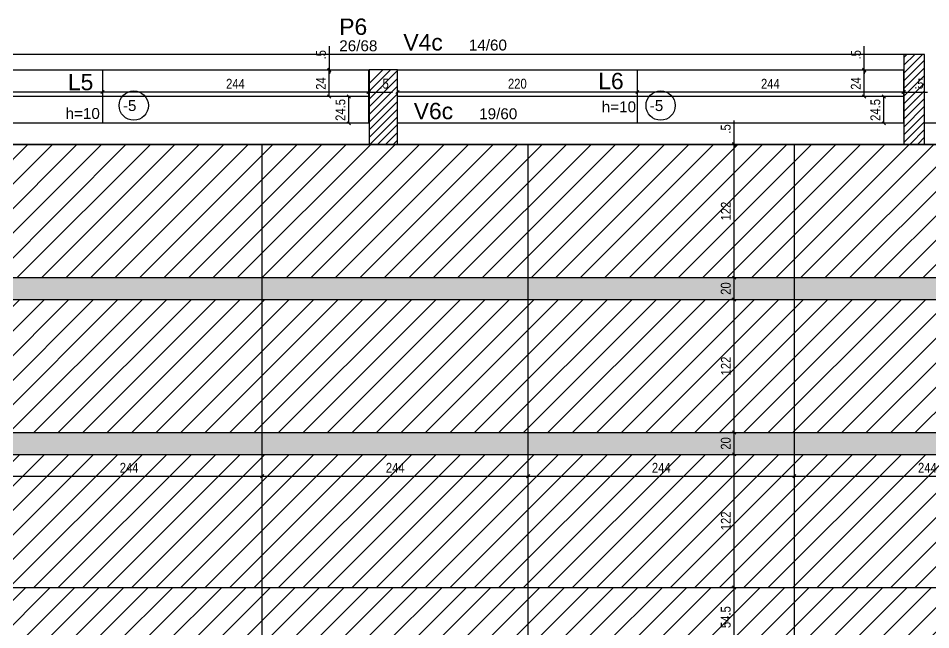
# Model space of a CAD drawing. Extents: x 2666 to 8994, y 352 to 3973.
# Drawn here: x 6703 to 7540, y 2465 to 3025 of the extents above; entities that cross this region are included whole.
import ezdxf

# ---------------------------------------------------------------- set-up
doc = ezdxf.new("R2010")
doc.units = 0
for name, color, linetype in [('3', 3, 'Continuous'), ('8', 8, 'Continuous'), ('COTA', 241, 'Continuous'), ('ES-VIGA', 3, 'Continuous'), ('L-D', 2, 'Continuous'), ('L-N', 4, 'Continuous'), ('P-D', 2, 'Continuous'), ('Painéis', 200, 'Continuous'), ('PIL-N', 4, 'Continuous'), ('Pilares', 5, 'Continuous'), ('VIG-D', 2, 'Continuous'), ('VIG-N', 4, 'Continuous')]:
    doc.layers.add(name, color=color, linetype=linetype)
doc.layers.add('Hachura', color=251, linetype='Continuous', lineweight=9)
doc.layers.add('REAPROVEITAMENTO', color=251, linetype='Continuous', lineweight=9)
doc.styles.add('COTA TECNICA-50', font='techl___.ttf', dxfattribs={"height": 9})
doc.styles.get("Standard").update_dxf_attribs({"font": 'arial.ttf'})
doc.dimstyles.new('COTA PAINEL-50', dxfattribs={"dimtxt": 9, "dimasz": 3, "dimexe": 3, "dimexo": 3, "dimgap": 3, "dimtad": 1, "dimdec": 1, "dimzin": 12, "dimdsep": 46, "dimtxsty": 'COTA TECNICA-50', "dimblk1": 'OBLIQUE', "dimblk2": 'OBLIQUE', "dimsah": 1, "dimcen": 0.9, "dimclrd": 4, "dimclre": 4, "dimclrt": 240, "dimadec": 1, "dimazin": 3, "dimtfac": 1, "dimtdec": 1, "dimtmove": 0, "dimatfit": 3, "dimfxl": 1, "dimtolj": 1, "dimtzin": 12, "dimarcsym": 0})
pattern_1 = [(45, (333.8, -11.191), (-11.22532, 11.22532), [])]

# ---------------------------------------------------------------- blocks, each defined once
blk = doc.blocks.new('_Oblique')
at = {"color": 0, "linetype": 'ByBlock', "lineweight": -2}
blk.add_line((-0.5, -0.5), (0.5, 0.5), dxfattribs=at)
blk = doc.blocks.new('*D146')
at = {"layer": 'COTA', "color": 4, "lineweight": -2, "transparency": 16777216}
for p, q in [((7357.95, 2503.53), (7356.47, 2503.53)), ((7359.47, 2449.03), (7359.47, 2503.53)), ((7361.98, 2449.03), (7362.47, 2449.03))]:
    blk.add_line(p, q, dxfattribs=at)
at = {"layer": 'Defpoints', "color": 0, "transparency": 16777216}
for p in [(7359.47, 2503.53), (7360.95, 2503.53), (7358.98, 2449.03)]:
    blk.add_point(p, dxfattribs=at)
at = {"layer": 'COTA', "color": 4, "lineweight": -2, "transparency": 16777216, "xscale": 3, "yscale": 3, "zscale": 3}
for p, rotation in [((7359.47, 2503.53), 90), ((7359.47, 2449.03), 270)]:
    blk.add_blockref('_Oblique', p, dxfattribs=dict(at, rotation=rotation))
at = {"layer": 'COTA', "color": 240, "transparency": 16777216, "insert": (7351.87, 2476.28), "char_height": 9, "attachment_point": 5, "rotation": 90, "style": 'COTA TECNICA-50'}
blk.add_mtext('\\A1;54.5', dxfattribs=at)
blk = doc.blocks.new('*D147')
at = {"layer": 'COTA', "color": 4, "lineweight": -2, "transparency": 16777216}
for p, q in [((7359.47, 2503.53), (7359.47, 2625.53)), ((7362.21, 2625.53), (7362.47, 2625.53)), ((7357.95, 2503.53), (7356.47, 2503.53))]:
    blk.add_line(p, q, dxfattribs=at)
at = {"layer": 'Defpoints', "color": 0, "transparency": 16777216}
for p in [(7359.21, 2625.53), (7359.47, 2625.53), (7360.95, 2503.53)]:
    blk.add_point(p, dxfattribs=at)
at = {"layer": 'COTA', "color": 4, "lineweight": -2, "transparency": 16777216, "xscale": 3, "yscale": 3, "zscale": 3}
for p, rotation in [((7359.47, 2625.53), 90), ((7359.47, 2503.53), 270)]:
    blk.add_blockref('_Oblique', p, dxfattribs=dict(at, rotation=rotation))
at = {"layer": 'COTA', "color": 240, "transparency": 16777216, "insert": (7351.91, 2564.53), "char_height": 9, "attachment_point": 5, "rotation": 90, "style": 'COTA TECNICA-50'}
blk.add_mtext('\\A1;122', dxfattribs=at)
blk = doc.blocks.new('*D148')
at = {"layer": 'COTA', "color": 4, "lineweight": -2, "transparency": 16777216}
for p, q in [((7356.91, 2645.53), (7356.47, 2645.53)), ((7359.47, 2625.53), (7359.47, 2645.53)), ((7362.21, 2625.53), (7362.47, 2625.53))]:
    blk.add_line(p, q, dxfattribs=at)
at = {"layer": 'Defpoints', "color": 0, "transparency": 16777216}
for p in [(7359.47, 2645.53), (7359.91, 2645.53), (7359.21, 2625.53)]:
    blk.add_point(p, dxfattribs=at)
at = {"layer": 'COTA', "color": 4, "lineweight": -2, "transparency": 16777216, "xscale": 3, "yscale": 3, "zscale": 3}
for p, rotation in [((7359.47, 2645.53), 90), ((7359.47, 2625.53), 270)]:
    blk.add_blockref('_Oblique', p, dxfattribs=dict(at, rotation=rotation))
at = {"layer": 'COTA', "color": 240, "transparency": 16777216, "insert": (7351.88, 2635.53), "char_height": 9, "attachment_point": 5, "rotation": 90, "style": 'COTA TECNICA-50'}
blk.add_mtext('\\A1;20', dxfattribs=at)
blk = doc.blocks.new('*D149')
at = {"layer": 'COTA', "color": 4, "lineweight": -2, "transparency": 16777216}
for p, q in [((7358.2, 2767.53), (7356.47, 2767.53)), ((7359.47, 2645.53), (7359.47, 2767.53)), ((7356.91, 2645.53), (7356.47, 2645.53))]:
    blk.add_line(p, q, dxfattribs=at)
at = {"layer": 'Defpoints', "color": 0, "transparency": 16777216}
for p in [(7359.47, 2767.53), (7361.2, 2767.53), (7359.91, 2645.53)]:
    blk.add_point(p, dxfattribs=at)
at = {"layer": 'COTA', "color": 4, "lineweight": -2, "transparency": 16777216, "xscale": 3, "yscale": 3, "zscale": 3}
for p, rotation in [((7359.47, 2767.53), 90), ((7359.47, 2645.53), 270)]:
    blk.add_blockref('_Oblique', p, dxfattribs=dict(at, rotation=rotation))
at = {"layer": 'COTA', "color": 240, "transparency": 16777216, "insert": (7351.91, 2706.53), "char_height": 9, "attachment_point": 5, "rotation": 90, "style": 'COTA TECNICA-50'}
blk.add_mtext('\\A1;122', dxfattribs=at)
blk = doc.blocks.new('*D150')
at = {"layer": 'COTA', "color": 4, "lineweight": -2, "transparency": 16777216}
for p, q in [((7359.15, 2787.53), (7362.47, 2787.53)), ((7359.47, 2767.53), (7359.47, 2787.53)), ((7358.2, 2767.53), (7356.47, 2767.53))]:
    blk.add_line(p, q, dxfattribs=at)
at = {"layer": 'Defpoints', "color": 0, "transparency": 16777216}
for p in [(7356.15, 2787.53), (7359.47, 2787.53), (7361.2, 2767.53)]:
    blk.add_point(p, dxfattribs=at)
at = {"layer": 'COTA', "color": 4, "lineweight": -2, "transparency": 16777216, "xscale": 3, "yscale": 3, "zscale": 3}
for p, rotation in [((7359.47, 2787.53), 90), ((7359.47, 2767.53), 270)]:
    blk.add_blockref('_Oblique', p, dxfattribs=dict(at, rotation=rotation))
at = {"layer": 'COTA', "color": 240, "transparency": 16777216, "insert": (7351.88, 2777.53), "char_height": 9, "attachment_point": 5, "rotation": 90, "style": 'COTA TECNICA-50'}
blk.add_mtext('\\A1;20', dxfattribs=at)
blk = doc.blocks.new('*D151')
at = {"layer": 'COTA', "color": 4, "lineweight": -2, "transparency": 16777216}
for p, q in [((7359.47, 2787.53), (7359.47, 2909.53)), ((7361.39, 2909.53), (7362.47, 2909.53)), ((7359.15, 2787.53), (7362.47, 2787.53))]:
    blk.add_line(p, q, dxfattribs=at)
at = {"layer": 'Defpoints', "color": 0, "transparency": 16777216}
for p in [(7358.39, 2909.53), (7359.47, 2909.53), (7356.15, 2787.53)]:
    blk.add_point(p, dxfattribs=at)
at = {"layer": 'COTA', "color": 4, "lineweight": -2, "transparency": 16777216, "xscale": 3, "yscale": 3, "zscale": 3}
for p, rotation in [((7359.47, 2909.53), 90), ((7359.47, 2787.53), 270)]:
    blk.add_blockref('_Oblique', p, dxfattribs=dict(at, rotation=rotation))
at = {"layer": 'COTA', "color": 240, "transparency": 16777216, "insert": (7351.91, 2848.53), "char_height": 9, "attachment_point": 5, "rotation": 90, "style": 'COTA TECNICA-50'}
blk.add_mtext('\\A1;122', dxfattribs=at)
blk = doc.blocks.new('*D163')
at = {"layer": 'COTA', "color": 4, "lineweight": -2, "transparency": 16777216}
blk.add_line((6682.71, 2605.65), (6926.71, 2605.65), dxfattribs=at)
at = {"layer": 'Defpoints', "color": 0, "transparency": 16777216}
for p in [(6682.71, 2605.65), (6926.71, 2605.65), (6926.71, 2605.65)]:
    blk.add_point(p, dxfattribs=at)
at = {"layer": 'COTA', "color": 4, "lineweight": -2, "transparency": 16777216, "xscale": 3, "yscale": 3, "zscale": 3, "rotation": 180}
blk.add_blockref('_Oblique', (6682.71, 2605.65), dxfattribs=at)
at = {"layer": 'COTA', "color": 4, "lineweight": -2, "transparency": 16777216, "xscale": 3, "yscale": 3, "zscale": 3}
blk.add_blockref('_Oblique', (6926.71, 2605.65), dxfattribs=at)
at = {"layer": 'COTA', "color": 240, "transparency": 16777216, "insert": (6804.71, 2613.21), "char_height": 9, "attachment_point": 5, "style": 'COTA TECNICA-50'}
blk.add_mtext('\\A1;244', dxfattribs=at)
blk = doc.blocks.new('*D164')
at = {"layer": 'COTA', "color": 4, "lineweight": -2, "transparency": 16777216}
blk.add_line((6926.71, 2605.65), (7170.71, 2605.65), dxfattribs=at)
at = {"layer": 'Defpoints', "color": 0, "transparency": 16777216}
for p in [(6926.71, 2605.65), (7170.71, 2605.65), (7170.71, 2605.65)]:
    blk.add_point(p, dxfattribs=at)
at = {"layer": 'COTA', "color": 4, "lineweight": -2, "transparency": 16777216, "xscale": 3, "yscale": 3, "zscale": 3, "rotation": 180}
blk.add_blockref('_Oblique', (6926.71, 2605.65), dxfattribs=at)
at = {"layer": 'COTA', "color": 4, "lineweight": -2, "transparency": 16777216, "xscale": 3, "yscale": 3, "zscale": 3}
blk.add_blockref('_Oblique', (7170.71, 2605.65), dxfattribs=at)
at = {"layer": 'COTA', "color": 240, "transparency": 16777216, "insert": (7048.71, 2613.21), "char_height": 9, "attachment_point": 5, "style": 'COTA TECNICA-50'}
blk.add_mtext('\\A1;244', dxfattribs=at)
blk = doc.blocks.new('*D165')
at = {"layer": 'COTA', "color": 4, "lineweight": -2, "transparency": 16777216}
blk.add_line((7170.71, 2605.65), (7414.71, 2605.65), dxfattribs=at)
at = {"layer": 'Defpoints', "color": 0, "transparency": 16777216}
for p in [(7170.71, 2605.65), (7414.71, 2605.65), (7414.71, 2605.65)]:
    blk.add_point(p, dxfattribs=at)
at = {"layer": 'COTA', "color": 4, "lineweight": -2, "transparency": 16777216, "xscale": 3, "yscale": 3, "zscale": 3, "rotation": 180}
blk.add_blockref('_Oblique', (7170.71, 2605.65), dxfattribs=at)
at = {"layer": 'COTA', "color": 4, "lineweight": -2, "transparency": 16777216, "xscale": 3, "yscale": 3, "zscale": 3}
blk.add_blockref('_Oblique', (7414.71, 2605.65), dxfattribs=at)
at = {"layer": 'COTA', "color": 240, "transparency": 16777216, "insert": (7292.71, 2613.21), "char_height": 9, "attachment_point": 5, "style": 'COTA TECNICA-50'}
blk.add_mtext('\\A1;244', dxfattribs=at)
blk = doc.blocks.new('*D166')
at = {"layer": 'COTA', "color": 4, "lineweight": -2, "transparency": 16777216}
blk.add_line((7414.71, 2605.65), (7658.71, 2605.65), dxfattribs=at)
at = {"layer": 'Defpoints', "color": 0, "transparency": 16777216}
for p in [(7414.71, 2605.65), (7658.71, 2605.65), (7658.71, 2605.65)]:
    blk.add_point(p, dxfattribs=at)
at = {"layer": 'COTA', "color": 4, "lineweight": -2, "transparency": 16777216, "xscale": 3, "yscale": 3, "zscale": 3, "rotation": 180}
blk.add_blockref('_Oblique', (7414.71, 2605.65), dxfattribs=at)
at = {"layer": 'COTA', "color": 4, "lineweight": -2, "transparency": 16777216, "xscale": 3, "yscale": 3, "zscale": 3}
blk.add_blockref('_Oblique', (7658.71, 2605.65), dxfattribs=at)
at = {"layer": 'COTA', "color": 240, "transparency": 16777216, "insert": (7536.71, 2613.21), "char_height": 9, "attachment_point": 5, "style": 'COTA TECNICA-50'}
blk.add_mtext('\\A1;244', dxfattribs=at)
blk = doc.blocks.new('*D110')
at = {"layer": 'COTA', "color": 4, "lineweight": -2, "transparency": 16777216}
for p, q in [((7359.47, 2910.03), (7359.47, 2931.63)), ((7359.47, 2909.53), (7359.47, 2910.03)), ((7359.47, 2909.53), (7359.47, 2906.53))]:
    blk.add_line(p, q, dxfattribs=at)
at = {"layer": 'Defpoints', "color": 0, "transparency": 16777216}
for p in [(7359.47, 2910.03), (7359.47, 2910.03), (7359.47, 2909.53)]:
    blk.add_point(p, dxfattribs=at)
at = {"layer": 'COTA', "color": 4, "lineweight": -2, "transparency": 16777216, "xscale": 3, "yscale": 3, "zscale": 3}
for p, rotation in [((7359.47, 2910.03), 270), ((7359.47, 2909.53), 90)]:
    blk.add_blockref('_Oblique', p, dxfattribs=dict(at, rotation=rotation))
at = {"layer": 'COTA', "color": 240, "transparency": 16777216, "insert": (7351.87, 2923.83), "char_height": 9, "attachment_point": 5, "rotation": 90, "style": 'COTA TECNICA-50'}
blk.add_mtext('\\A1;.5', dxfattribs=at)
blk = doc.blocks.new('*D25')
at = {"layer": 'COTA', "color": 4, "lineweight": -2, "transparency": 16777216}
blk.add_line((7496.66, 2929.03), (7496.66, 2953.53), dxfattribs=at)
at = {"layer": 'Defpoints', "color": 0, "transparency": 16777216}
for p in [(7496.66, 2953.53), (7496.66, 2953.53), (7496.66, 2929.03)]:
    blk.add_point(p, dxfattribs=at)
at = {"layer": 'COTA', "color": 4, "lineweight": -2, "transparency": 16777216, "xscale": 3, "yscale": 3, "zscale": 3}
for p, rotation in [((7496.66, 2953.53), 90), ((7496.66, 2929.03), 270)]:
    blk.add_blockref('_Oblique', p, dxfattribs=dict(at, rotation=rotation))
at = {"layer": 'COTA', "color": 240, "transparency": 16777216, "insert": (7489.06, 2941.28), "char_height": 9, "attachment_point": 5, "rotation": 90, "style": 'COTA TECNICA-50'}
blk.add_mtext('\\A1;24.5', dxfattribs=at)
blk = doc.blocks.new('*D26')
at = {"layer": 'COTA', "color": 4, "lineweight": -2, "transparency": 16777216}
blk.add_line((7478.65, 2953.53), (7478.65, 2977.53), dxfattribs=at)
at = {"layer": 'Defpoints', "color": 0, "transparency": 16777216}
for p in [(7478.65, 2977.53), (7478.65, 2977.53), (7478.65, 2953.53)]:
    blk.add_point(p, dxfattribs=at)
at = {"layer": 'COTA', "color": 4, "lineweight": -2, "transparency": 16777216, "xscale": 3, "yscale": 3, "zscale": 3}
for p, rotation in [((7478.65, 2977.53), 90), ((7478.65, 2953.53), 270)]:
    blk.add_blockref('_Oblique', p, dxfattribs=dict(at, rotation=rotation))
at = {"layer": 'COTA', "color": 240, "transparency": 16777216, "insert": (7471.09, 2965.53), "char_height": 9, "attachment_point": 5, "rotation": 90, "style": 'COTA TECNICA-50'}
blk.add_mtext('\\A1;24', dxfattribs=at)
blk = doc.blocks.new('*D27')
at = {"layer": 'COTA', "color": 4, "lineweight": -2, "transparency": 16777216}
for p, q in [((7478.84, 2978.03), (7478.84, 2999.62)), ((7478.84, 2977.53), (7478.84, 2978.03)), ((7478.84, 2977.53), (7478.84, 2974.53))]:
    blk.add_line(p, q, dxfattribs=at)
at = {"layer": 'Defpoints', "color": 0, "transparency": 16777216}
for p in [(7478.84, 2978.03), (7478.84, 2978.03), (7478.84, 2977.53)]:
    blk.add_point(p, dxfattribs=at)
at = {"layer": 'COTA', "color": 4, "lineweight": -2, "transparency": 16777216, "xscale": 3, "yscale": 3, "zscale": 3}
for p, rotation in [((7478.84, 2978.03), 270), ((7478.84, 2977.53), 90)]:
    blk.add_blockref('_Oblique', p, dxfattribs=dict(at, rotation=rotation))
at = {"layer": 'COTA', "color": 240, "transparency": 16777216, "insert": (7471.24, 2991.83), "char_height": 9, "attachment_point": 5, "rotation": 90, "style": 'COTA TECNICA-50'}
blk.add_mtext('\\A1;.5', dxfattribs=at)
blk = doc.blocks.new('*D189')
at = {"layer": 'COTA', "color": 4, "lineweight": -2, "transparency": 16777216}
for p, q in [((7514.72, 2957.72), (7511.72, 2957.72)), ((7514.72, 2957.72), (7515.22, 2957.72)), ((7514.72, 2954.93), (7514.72, 2954.72)), ((7515.22, 2957.72), (7536.81, 2957.72)), ((7515.22, 2954.93), (7515.22, 2954.72))]:
    blk.add_line(p, q, dxfattribs=at)
at = {"layer": 'Defpoints', "color": 0, "transparency": 16777216}
for p in [(7514.72, 2957.93), (7515.22, 2957.93), (7515.22, 2957.72)]:
    blk.add_point(p, dxfattribs=at)
at = {"layer": 'COTA', "color": 4, "lineweight": -2, "transparency": 16777216, "xscale": 3, "yscale": 3, "zscale": 3}
blk.add_blockref('_Oblique', (7514.72, 2957.72), dxfattribs=at)
at = {"layer": 'COTA', "color": 4, "lineweight": -2, "transparency": 16777216, "xscale": 3, "yscale": 3, "zscale": 3, "rotation": 180}
blk.add_blockref('_Oblique', (7515.22, 2957.72), dxfattribs=at)
at = {"layer": 'COTA', "color": 240, "transparency": 16777216, "insert": (7529.02, 2965.32), "char_height": 9, "attachment_point": 5, "style": 'COTA TECNICA-50'}
blk.add_mtext('\\A1;.5', dxfattribs=at)
blk = doc.blocks.new('*D190')
at = {"layer": 'COTA', "color": 4, "lineweight": -2, "transparency": 16777216}
blk.add_line((7514.72, 2957.72), (7270.72, 2957.72), dxfattribs=at)
at = {"layer": 'Defpoints', "color": 0, "transparency": 16777216}
for p in [(7270.72, 2957.72), (7270.72, 2957.72), (7514.72, 2957.72)]:
    blk.add_point(p, dxfattribs=at)
at = {"layer": 'COTA', "color": 4, "lineweight": -2, "transparency": 16777216, "xscale": 3, "yscale": 3, "zscale": 3, "rotation": 180}
blk.add_blockref('_Oblique', (7270.72, 2957.72), dxfattribs=at)
at = {"layer": 'COTA', "color": 4, "lineweight": -2, "transparency": 16777216, "xscale": 3, "yscale": 3, "zscale": 3}
blk.add_blockref('_Oblique', (7514.72, 2957.72), dxfattribs=at)
at = {"layer": 'COTA', "color": 240, "transparency": 16777216, "insert": (7392.72, 2965.28), "char_height": 9, "attachment_point": 5, "style": 'COTA TECNICA-50'}
blk.add_mtext('\\A1;244', dxfattribs=at)
blk = doc.blocks.new('*D28')
at = {"layer": 'COTA', "color": 4, "lineweight": -2, "transparency": 16777216}
blk.add_line((7270.72, 2957.72), (7050.71, 2957.72), dxfattribs=at)
at = {"layer": 'Defpoints', "color": 0, "transparency": 16777216}
for p in [(7050.71, 2957.72), (7050.71, 2957.72), (7270.72, 2957.72)]:
    blk.add_point(p, dxfattribs=at)
at = {"layer": 'COTA', "color": 4, "lineweight": -2, "transparency": 16777216, "xscale": 3, "yscale": 3, "zscale": 3, "rotation": 180}
blk.add_blockref('_Oblique', (7050.71, 2957.72), dxfattribs=at)
at = {"layer": 'COTA', "color": 4, "lineweight": -2, "transparency": 16777216, "xscale": 3, "yscale": 3, "zscale": 3}
blk.add_blockref('_Oblique', (7270.72, 2957.72), dxfattribs=at)
at = {"layer": 'COTA', "color": 240, "transparency": 16777216, "insert": (7160.72, 2965.31), "char_height": 9, "attachment_point": 5, "style": 'COTA TECNICA-50'}
blk.add_mtext('\\A1;220', dxfattribs=at)
blk = doc.blocks.new('*D29')
at = {"layer": 'COTA', "color": 4, "lineweight": -2, "transparency": 16777216}
blk.add_line((7006.16, 2929.03), (7006.16, 2953.53), dxfattribs=at)
at = {"layer": 'Defpoints', "color": 0, "transparency": 16777216}
for p in [(7006.16, 2953.53), (7006.16, 2953.53), (7006.16, 2929.03)]:
    blk.add_point(p, dxfattribs=at)
at = {"layer": 'COTA', "color": 4, "lineweight": -2, "transparency": 16777216, "xscale": 3, "yscale": 3, "zscale": 3}
for p, rotation in [((7006.16, 2953.53), 90), ((7006.16, 2929.03), 270)]:
    blk.add_blockref('_Oblique', p, dxfattribs=dict(at, rotation=rotation))
at = {"layer": 'COTA', "color": 240, "transparency": 16777216, "insert": (6998.56, 2941.28), "char_height": 9, "attachment_point": 5, "rotation": 90, "style": 'COTA TECNICA-50'}
blk.add_mtext('\\A1;24.5', dxfattribs=at)
blk = doc.blocks.new('*D30')
at = {"layer": 'COTA', "color": 4, "lineweight": -2, "transparency": 16777216}
blk.add_line((6988.15, 2953.53), (6988.15, 2977.53), dxfattribs=at)
at = {"layer": 'Defpoints', "color": 0, "transparency": 16777216}
for p in [(6988.15, 2977.53), (6988.15, 2977.53), (6988.15, 2953.53)]:
    blk.add_point(p, dxfattribs=at)
at = {"layer": 'COTA', "color": 4, "lineweight": -2, "transparency": 16777216, "xscale": 3, "yscale": 3, "zscale": 3}
for p, rotation in [((6988.15, 2977.53), 90), ((6988.15, 2953.53), 270)]:
    blk.add_blockref('_Oblique', p, dxfattribs=dict(at, rotation=rotation))
at = {"layer": 'COTA', "color": 240, "transparency": 16777216, "insert": (6980.58, 2965.53), "char_height": 9, "attachment_point": 5, "rotation": 90, "style": 'COTA TECNICA-50'}
blk.add_mtext('\\A1;24', dxfattribs=at)
blk = doc.blocks.new('*D31')
at = {"layer": 'COTA', "color": 4, "lineweight": -2, "transparency": 16777216}
for p, q in [((6988.33, 2978.03), (6988.33, 2999.62)), ((6988.33, 2977.53), (6988.33, 2978.03)), ((6988.33, 2977.53), (6988.33, 2974.53))]:
    blk.add_line(p, q, dxfattribs=at)
at = {"layer": 'Defpoints', "color": 0, "transparency": 16777216}
for p in [(6988.33, 2978.03), (6988.33, 2978.03), (6988.33, 2977.53)]:
    blk.add_point(p, dxfattribs=at)
at = {"layer": 'COTA', "color": 4, "lineweight": -2, "transparency": 16777216, "xscale": 3, "yscale": 3, "zscale": 3}
for p, rotation in [((6988.33, 2978.03), 270), ((6988.33, 2977.53), 90)]:
    blk.add_blockref('_Oblique', p, dxfattribs=dict(at, rotation=rotation))
at = {"layer": 'COTA', "color": 240, "transparency": 16777216, "insert": (6980.73, 2991.83), "char_height": 9, "attachment_point": 5, "rotation": 90, "style": 'COTA TECNICA-50'}
blk.add_mtext('\\A1;.5', dxfattribs=at)
blk = doc.blocks.new('*D191')
at = {"layer": 'COTA', "color": 4, "lineweight": -2, "transparency": 16777216}
for p, q in [((7024.21, 2957.72), (7021.21, 2957.72)), ((7024.21, 2957.72), (7024.71, 2957.72)), ((7024.21, 2954.93), (7024.21, 2954.72)), ((7024.71, 2957.72), (7046.31, 2957.72)), ((7024.71, 2954.93), (7024.71, 2954.72))]:
    blk.add_line(p, q, dxfattribs=at)
at = {"layer": 'Defpoints', "color": 0, "transparency": 16777216}
for p in [(7024.21, 2957.93), (7024.71, 2957.93), (7024.71, 2957.72)]:
    blk.add_point(p, dxfattribs=at)
at = {"layer": 'COTA', "color": 4, "lineweight": -2, "transparency": 16777216, "xscale": 3, "yscale": 3, "zscale": 3}
blk.add_blockref('_Oblique', (7024.21, 2957.72), dxfattribs=at)
at = {"layer": 'COTA', "color": 4, "lineweight": -2, "transparency": 16777216, "xscale": 3, "yscale": 3, "zscale": 3, "rotation": 180}
blk.add_blockref('_Oblique', (7024.71, 2957.72), dxfattribs=at)
at = {"layer": 'COTA', "color": 240, "transparency": 16777216, "insert": (7038.51, 2965.32), "char_height": 9, "attachment_point": 5, "style": 'COTA TECNICA-50'}
blk.add_mtext('\\A1;.5', dxfattribs=at)
blk = doc.blocks.new('*D192')
at = {"layer": 'COTA', "color": 4, "lineweight": -2, "transparency": 16777216}
blk.add_line((7024.21, 2957.72), (6780.21, 2957.72), dxfattribs=at)
at = {"layer": 'Defpoints', "color": 0, "transparency": 16777216}
for p in [(6780.21, 2957.72), (6780.21, 2957.72), (7024.21, 2957.72)]:
    blk.add_point(p, dxfattribs=at)
at = {"layer": 'COTA', "color": 4, "lineweight": -2, "transparency": 16777216, "xscale": 3, "yscale": 3, "zscale": 3, "rotation": 180}
blk.add_blockref('_Oblique', (6780.21, 2957.72), dxfattribs=at)
at = {"layer": 'COTA', "color": 4, "lineweight": -2, "transparency": 16777216, "xscale": 3, "yscale": 3, "zscale": 3}
blk.add_blockref('_Oblique', (7024.21, 2957.72), dxfattribs=at)
at = {"layer": 'COTA', "color": 240, "transparency": 16777216, "insert": (6902.21, 2965.29), "char_height": 9, "attachment_point": 5, "style": 'COTA TECNICA-50'}
blk.add_mtext('\\A1;244', dxfattribs=at)
blk = doc.blocks.new('*D32')
at = {"layer": 'COTA', "color": 4, "lineweight": -2, "transparency": 16777216}
blk.add_line((6780.21, 2957.72), (6563.71, 2957.72), dxfattribs=at)
at = {"layer": 'Defpoints', "color": 0, "transparency": 16777216}
for p in [(6563.71, 2957.72), (6563.71, 2957.72), (6780.21, 2957.72)]:
    blk.add_point(p, dxfattribs=at)
at = {"layer": 'COTA', "color": 4, "lineweight": -2, "transparency": 16777216, "xscale": 3, "yscale": 3, "zscale": 3, "rotation": 180}
blk.add_blockref('_Oblique', (6563.71, 2957.72), dxfattribs=at)
at = {"layer": 'COTA', "color": 4, "lineweight": -2, "transparency": 16777216, "xscale": 3, "yscale": 3, "zscale": 3}
blk.add_blockref('_Oblique', (6780.21, 2957.72), dxfattribs=at)
at = {"layer": 'COTA', "color": 240, "transparency": 16777216, "insert": (6671.96, 2965.32), "char_height": 9, "attachment_point": 5, "style": 'COTA TECNICA-50'}
blk.add_mtext('\\A1;216.5', dxfattribs=at)

msp = doc.modelspace()

# ---------------------------------------------------------------- hatches: boundary and pattern name
at = {"layer": 'Hachura', "linetype": 'ByBlock'}
h = msp.add_hatch(color=256, dxfattribs=at)
h.dxf.hatch_style = 1
h.paths.add_polyline_path([(8005.22, 2767.5), (8005.22, 2787.53), (6073.22, 2787.53), (6073.22, 2767.5)])
h = msp.add_hatch(color=256, dxfattribs=at)
h.dxf.hatch_style = 1
h.paths.add_polyline_path([(8005.21, 2645.53), (8005.21, 2625.5), (6073.22, 2625.5), (6073.22, 2645.53)])
at = {"layer": 'REAPROVEITAMENTO', "linetype": 'ByBlock'}
h = msp.add_hatch(dxfattribs=at)
h.set_pattern_fill('ANSI31', color=256, scale=5, style=2)
h.set_pattern_definition(pattern_1)
h.paths.add_polyline_path([(8005.72, 2909.53), (6073.22, 2909.53), (6073.22, 2858.53), (6073.22, 2787.53), (8005.72, 2787.53)])
h = msp.add_hatch(dxfattribs=at)
h.set_pattern_fill('ANSI31', color=256, scale=5, style=2)
h.set_pattern_definition(pattern_1)
h.paths.add_polyline_path([(8005.72, 2767.53), (6073.22, 2767.53), (6073.22, 2761.03), (6073.22, 2645.53), (8005.72, 2645.53)])
h = msp.add_hatch(dxfattribs=at)
h.set_pattern_fill('ANSI31', color=256, scale=5, style=2)
h.set_pattern_definition([(45, (333.8, -153.191), (-11.22532, 11.22532), [])])
h.paths.add_polyline_path([(7658.71, 2625.53), (6073.22, 2625.53), (6073.22, 2619.03), (6073.22, 2503.53), (7658.71, 2503.53)])
h = msp.add_hatch(dxfattribs=at)
h.set_pattern_fill('ANSI31', color=256, scale=5, style=2)
h.set_pattern_definition(pattern_1)
h.paths.add_polyline_path([(7658.72, 2503.44), (6073.22, 2503.53), (6073.22, 2449.03), (7658.72, 2449.03)])

# ---------------------------------------------------------------- linework, layer by layer
at = {"layer": '3', "linetype": 'Continuous'}
for centre in [(6808.98, 2945.3), (7292.12, 2945.27)]:
    msp.add_circle(centre, 13.42, dxfattribs=at)
at = {"layer": '8', "linetype": 'Continuous'}
for p, q in [((7515.22, 2975.12), (7532.13, 2992.03)), ((7515.22, 2982.2), (7525.06, 2992.03)), ((7515.22, 2989.27), (7517.98, 2992.03)), ((7515.22, 2992.03), (7515.22, 2992.03)), ((7515.22, 2992.03), (7515.22, 2992.03)), ((7534.22, 2992.03), (7534.22, 2992.03)), ((7534.22, 2992.03), (7534.22, 2992.03)), ((7534.22, 2992.03), (7534.22, 2992.03)), ((7515.22, 2968.05), (7534.22, 2987.05)), ((7515.22, 2960.98), (7534.22, 2979.98)), ((6844.59, 2978.03), (6844.59, 2978.03)), ((6849.59, 2978.03), (6849.59, 2978.03)), ((7024.71, 2958.38), (7044.37, 2978.03)), ((7024.71, 2965.45), (7037.29, 2978.03)), ((7024.71, 2951.31), (7050.71, 2977.31)), ((7515.22, 2953.91), (7534.22, 2972.91)), ((7024.71, 2944.24), (7050.71, 2970.24)), ((7024.71, 2937.17), (7050.71, 2963.17)), ((7515.22, 2946.84), (7534.22, 2965.84)), ((7024.71, 2930.09), (7050.71, 2956.09)), ((7515.22, 2939.77), (7534.22, 2958.77)), ((7024.71, 2923.02), (7050.71, 2949.02)), ((7515.22, 2932.7), (7534.22, 2951.7)), ((7524.72, 2951.03), (7524.72, 2951.03)), ((7024.71, 2915.95), (7050.71, 2941.95)), ((7024.71, 2941.03), (7024.71, 2941.03)), ((7037.71, 2944.03), (7037.71, 2944.03)), ((7050.71, 2941.03), (7050.71, 2941.03)), ((7515.22, 2925.63), (7534.22, 2944.63)), ((7515.22, 2918.56), (7534.22, 2937.56)), ((7012.71, 2929.03), (7012.71, 2929.03)), ((7025.86, 2910.03), (7050.71, 2934.88)), ((7515.22, 2911.48), (7534.22, 2930.48)), ((7515.22, 2929.03), (7515.22, 2929.03)), ((7534.22, 2929.03), (7534.22, 2929.03)), ((7032.93, 2910.03), (7050.71, 2927.81)), ((7040, 2910.03), (7050.71, 2920.74)), ((7520.84, 2910.03), (7534.22, 2923.41)), ((7047.08, 2910.03), (7050.71, 2913.67)), ((7527.91, 2910.03), (7534.22, 2916.34)), ((7024.71, 2910.03), (7024.71, 2910.03)), ((7024.71, 2910.03), (7024.71, 2910.03)), ((7050.71, 2910.03), (7050.71, 2910.03)), ((7050.71, 2910.03), (7050.71, 2910.03)), ((7515.22, 2910.03), (7515.22, 2910.03)), ((7515.22, 2910.03), (7515.22, 2910.03)), ((7534.22, 2910.03), (7534.22, 2910.03)), ((7534.22, 2910.03), (7534.22, 2910.03))]:
    msp.add_line(p, q, dxfattribs=at)
at = {"layer": 'ES-VIGA'}
for points in [[(7037.71, 2992.03), (6550.71, 2992.03)], [(7515.22, 2992.03), (7037.71, 2992.03)], [(6563.71, 2978.03), (7024.71, 2978.03)], [(7050.71, 2978.03), (7515.22, 2978.03)], [(7024.71, 2929.03), (6563.71, 2929.03)], [(7515.22, 2929.03), (7050.71, 2929.03)], [(7924.72, 2929.03), (7534.22, 2929.03)], [(6563.71, 2910.03), (7024.71, 2910.03)], [(7050.71, 2910.03), (7515.22, 2910.03)], [(7534.22, 2910.03), (7924.72, 2910.03)]]:
    msp.add_lwpolyline(points, dxfattribs=at)
at = {"layer": 'Painéis'}
for p, q in [((6780.21, 2978.03), (6780.21, 2929.03)), ((7024.21, 2978.03), (7024.21, 2929.03)), ((7270.72, 2978.03), (7270.72, 2929.03)), ((7514.72, 2978.03), (7514.72, 2929.03)), ((7024.71, 2953.53), (6563.71, 2953.53)), ((7515.22, 2953.53), (7050.71, 2953.53)), ((6073.22, 2909.53), (8005.71, 2909.53)), ((6926.71, 2023.03), (6926.71, 2909.53)), ((7170.71, 2023.03), (7170.71, 2909.53)), ((7414.71, 2023.03), (7414.71, 2909.53)), ((6073.22, 2787.53), (7658.71, 2787.53)), ((6073.22, 2767.53), (7658.71, 2767.53)), ((6073.22, 2645.53), (8005.21, 2645.53)), ((6073.22, 2625.53), (8005.21, 2625.53)), ((6073.22, 2503.53), (7658.71, 2503.53))]:
    msp.add_line(p, q, dxfattribs=at)
at = {"layer": 'Pilares', "linetype": 'Continuous'}
for points in [[(7515.22, 2910.03), (7534.22, 2910.03), (7534.22, 2992.03), (7515.22, 2992.03), (7515.22, 2910.03)], [(7024.71, 2910.03), (7050.71, 2910.03), (7050.71, 2978.03), (7024.71, 2978.03), (7024.71, 2910.03)]]:
    msp.add_lwpolyline(points, dxfattribs=at)

# ---------------------------------------------------------------- texts
at = {"layer": '3', "linetype": 'Continuous'}
for p in [(6798.98, 2940.3), (7282.12, 2940.27)]:
    msp.add_text('-5', height=10, dxfattribs=at).set_placement(p)
at = {"layer": 'L-D', "linetype": 'Continuous'}
for p in [(7238.1, 2939.14), (6746.43, 2933.04)]:
    msp.add_text('h=10', height=10, dxfattribs=at).set_placement(p)
at = {"layer": 'L-N', "linetype": 'Continuous'}
for s, p in [('L5', (6748.59, 2959.37)), ('L6', (7234.9, 2960.31))]:
    msp.add_text(s, height=15, dxfattribs=at).set_placement(p)
at = {"layer": 'P-D', "linetype": 'Continuous'}
msp.add_text('26/68', height=10, dxfattribs=at).set_placement((6997.42, 2995.12))
at = {"layer": 'PIL-N', "linetype": 'Continuous'}
msp.add_text('P6', height=15, dxfattribs=at).set_placement((6997.42, 3010.12))
at = {"layer": 'VIG-D', "linetype": 'Continuous'}
for s, p in [('14/60', (7116.21, 2995.78)), ('19/60', (7125.71, 2932.78))]:
    msp.add_text(s, height=10, dxfattribs=at).set_placement(p)
at = {"layer": 'VIG-N', "linetype": 'Continuous'}
for s, p in [('V4c', (7056.21, 2995.78)), ('V6c', (7065.71, 2932.78))]:
    msp.add_text(s, height=15, dxfattribs=at).set_placement(p)

# ---------------------------------------------------------------- dimensions: what is measured, and where the dimension line sits
at = {"layer": 'COTA'}
for base, p1, p2, picture, middle in [((6988.33, 2978.03), (6988.33, 2977.53), (6988.33, 2978.03), '*D31', (6980.73, 2991.83)), ((7478.84, 2978.03), (7478.84, 2977.53), (7478.84, 2978.03), '*D27', (7471.24, 2991.83)), ((6988.15, 2977.53), (6988.15, 2953.53), (6988.15, 2977.53), '*D30', (6980.58, 2965.53)), ((7478.65, 2977.53), (7478.65, 2953.53), (7478.65, 2977.53), '*D26', (7471.09, 2965.53)), ((7359.47, 2910.03), (7359.47, 2909.53), (7359.47, 2910.03), '*D110', (7351.87, 2923.83))]:
    dim = msp.add_linear_dim(base=base, p1=p1, p2=p2, angle=90, dimstyle='COTA PAINEL-50', dxfattribs=at)
    dim.commit()
    dim.dimension.update_dxf_attribs({"geometry": picture, "text_midpoint": middle})
for base, p1, p2, picture, middle in [((6563.71, 2957.72), (6780.21, 2957.72), (6563.71, 2957.72), '*D32', (6671.96, 2965.32)), ((6780.21, 2957.72), (7024.21, 2957.72), (6780.21, 2957.72), '*D192', (6902.21, 2965.29)), ((7024.71, 2957.72), (7024.21, 2957.93), (7024.71, 2957.93), '*D191', (7038.51, 2965.32)), ((7050.71, 2957.72), (7270.72, 2957.72), (7050.71, 2957.72), '*D28', (7160.72, 2965.31)), ((7270.72, 2957.72), (7514.72, 2957.72), (7270.72, 2957.72), '*D190', (7392.72, 2965.28)), ((7515.22, 2957.72), (7514.72, 2957.93), (7515.22, 2957.93), '*D189', (7529.02, 2965.32))]:
    dim = msp.add_linear_dim(base=base, p1=p1, p2=p2, dimstyle='COTA PAINEL-50', dxfattribs=at)
    dim.commit()
    dim.dimension.update_dxf_attribs({"geometry": picture, "text_midpoint": middle})
for base, p1, p2, picture, middle in [((7006.16, 2953.53), (7006.16, 2929.03), (7006.16, 2953.53), '*D29', (7006.16, 2941.28)), ((7496.66, 2953.53), (7496.66, 2929.03), (7496.66, 2953.53), '*D25', (7496.66, 2941.28))]:
    dim = msp.add_linear_dim(base=base, p1=p1, p2=p2, angle=90, dimstyle='COTA PAINEL-50', dxfattribs=at)
    dim.commit()
    dim.dimension.update_dxf_attribs({"geometry": picture, "text_midpoint": middle, "dimtype": 160})
for base, p1, p2, picture, middle in [((7359.47, 2909.53), (7356.15, 2787.53), (7358.39, 2909.53), '*D151', (7351.91, 2848.53)), ((7359.47, 2787.53), (7361.2, 2767.53), (7356.15, 2787.53), '*D150', (7351.88, 2777.53)), ((7359.47, 2767.53), (7359.91, 2645.53), (7361.2, 2767.53), '*D149', (7351.91, 2706.53)), ((7359.47, 2645.53), (7359.21, 2625.53), (7359.91, 2645.53), '*D148', (7351.88, 2635.53)), ((7359.47, 2625.53), (7360.95, 2503.53), (7359.21, 2625.53), '*D147', (7351.91, 2564.53)), ((7359.47, 2503.53), (7358.98, 2449.03), (7360.95, 2503.53), '*D146', (7351.87, 2476.28))]:
    dim = msp.add_linear_dim(base=base, p1=p1, p2=p2, angle=90, dimstyle='COTA PAINEL-50', override={"dimtmove": 1}, dxfattribs=at)
    dim.commit()
    dim.dimension.update_dxf_attribs({"geometry": picture, "text_midpoint": middle})
for base, p1, p2, picture, middle in [((6926.71, 2605.65), (6682.71, 2605.65), (6926.71, 2605.65), '*D163', (6804.71, 2613.21)), ((7170.71, 2605.65), (6926.71, 2605.65), (7170.71, 2605.65), '*D164', (7048.71, 2613.21)), ((7414.71, 2605.65), (7170.71, 2605.65), (7414.71, 2605.65), '*D165', (7292.71, 2613.21)), ((7658.71, 2605.65), (7414.71, 2605.65), (7658.71, 2605.65), '*D166', (7536.71, 2613.21))]:
    dim = msp.add_linear_dim(base=base, p1=p1, p2=p2, dimstyle='COTA PAINEL-50', override={"dimtmove": 1}, dxfattribs=at)
    dim.commit()
    dim.dimension.update_dxf_attribs({"geometry": picture, "text_midpoint": middle})

doc.saveas('drawing.dxf')
